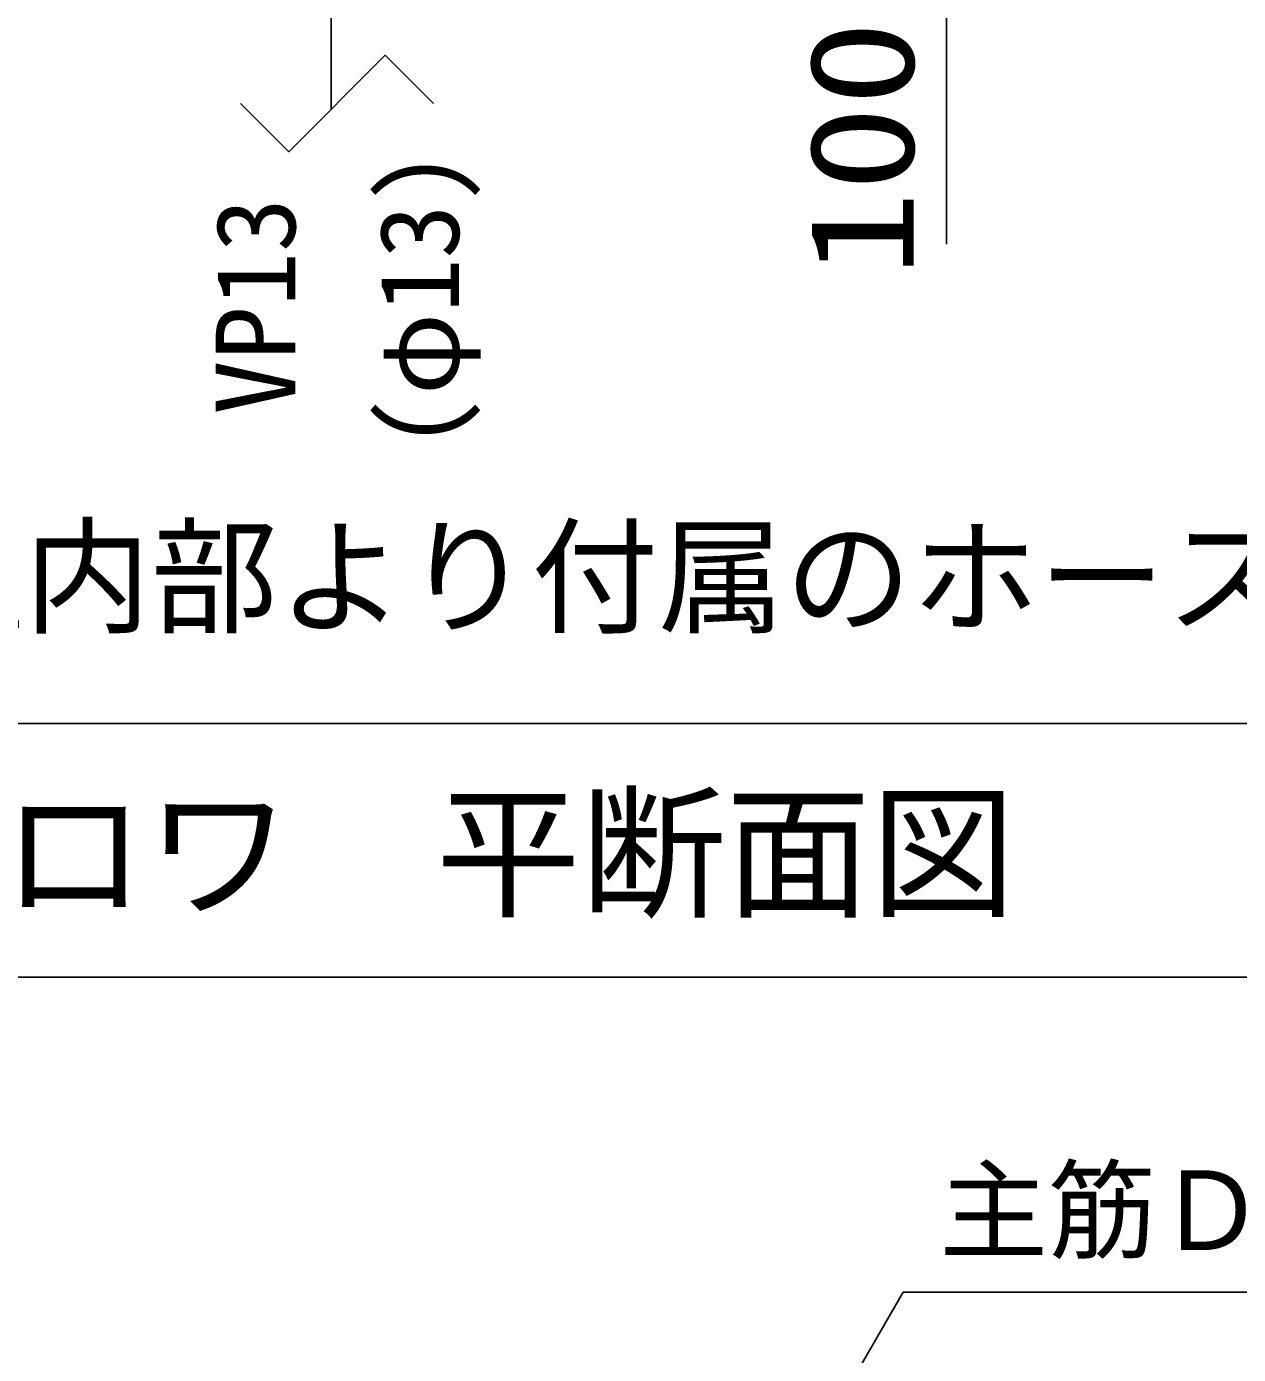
# Model space of a CAD drawing. Units: millimetres, scale not verified. Extents: x -23960 to 8910, y -6308 to 6308.
# Drawn here: x 1416 to 2419, y 2100 to 3200 of the extents above; entities that cross this region are included whole.
import ezdxf
from ezdxf.enums import TextEntityAlignment as Align

# ---------------------------------------------------------------- set-up
doc = ezdxf.new("R2010")
doc.units = ezdxf.units.MM
doc.header["$LTSCALE"] = 30
for name, color, linetype, lineweight in [('0-2_製作', 3, 'Continuous', 25), ('0-3_00クル-フ-6寸法', 132, 'Continuous', 25), ('0-F_文字', 3, 'Continuous', 25)]:
    doc.layers.add(name, color=color, linetype=linetype, lineweight=lineweight)
doc.styles.add('ＭＳ ゴシック', font='')
doc.styles.get('ＭＳ ゴシック').set_extended_font_data('MS Gothic')

msp = doc.modelspace()

# ---------------------------------------------------------------- linework, layer by layer
at = {"layer": '0-2_製作', "color": 2}
for p, q in [((1829.58, 1611.8), (2141.35, 2151.8)), ((2141.35, 2151.8), (3311.35, 2151.8))]:
    msp.add_line(p, q, dxfattribs=at)
at = {"layer": '0-3_00クル-フ-6寸法', "color": 4}
msp.add_line((2177.19, 3221.41), (2177.19, 3019.93), dxfattribs=at)
at = {"layer": '0-F_文字', "color": 6}
msp.add_line((1667.67, 3390.46), (1667.67, 3131.43), dxfattribs=at)
at = {"layer": '0-F_文字'}
for p, q in [((3080.57, 2622.78), (-98.97, 2622.78)), ((3080.57, 2412.77), (-98.97, 2412.77))]:
    msp.add_line(p, q, dxfattribs=at)
at = {"layer": '0-F_文字', "color": 7}
msp.add_lwpolyline([(1592.59, 3136.35), (1632.59, 3096.35), (1712.59, 3176.35), (1752.59, 3136.35)], dxfattribs=at)

# ---------------------------------------------------------------- texts
at = {"layer": '0-2_製作', "color": 4, "style": 'ＭＳ ゴシック'}
msp.add_text('主筋Ｄ１３－２００＠ダブル', height=65.98, dxfattribs=at).set_placement((2171.35, 2166.8), align=Align.BOTTOM_LEFT)
at = {"layer": '0-3_00クル-フ-6寸法', "color": 3, "style": 'ＭＳ ゴシック', "width": 1.2}
msp.add_text('100', height=86.66, rotation=90, dxfattribs=at).set_placement((2176.16, 2992.81), align=Align.BOTTOM_LEFT)
at = {"layer": '0-F_文字', "color": 4, "style": 'ＭＳ ゴシック'}
for s, p in [('(φ13)', (1793.41, 2849.88)), ('VP13', (1657.87, 2878.63))]:
    msp.add_text(s, height=65.98, rotation=90, dxfattribs=at).set_placement(p, align=Align.BOTTOM_LEFT)
for s, height, p in [('※PF22については、リン除去装置内部より付属のホースを通します。', 76.98, (-161.03, 2682.74)), ('参考図：リン除去装置、ブロワ\u3000平断面図', 87.98, (-45.67, 2445.25))]:
    msp.add_text(s, height=height, dxfattribs=at).set_placement(p, align=Align.BOTTOM_LEFT)

doc.saveas('drawing.dxf')
